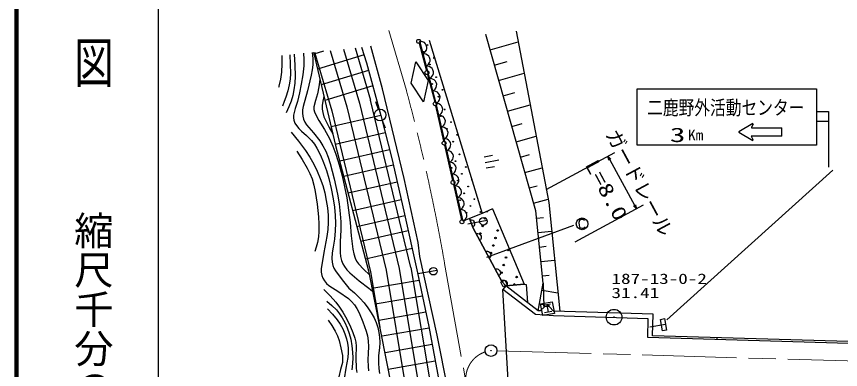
# Model space of a CAD drawing. Units: millimetres, scale not verified. Extents: x 40000 to 680000, y 20000 to 380000.
# Drawn here: x 40000 to 144785, y 270806 to 315760 of the extents above; entities that cross this region are included whole.
import ezdxf
from ezdxf.enums import TextEntityAlignment as Align

# ---------------------------------------------------------------- set-up
doc = ezdxf.new("R2010")
doc.units = ezdxf.units.MM
doc.header["$LTSCALE"] = 1000
doc.linetypes.add('CHAIN', pattern=[18.5, 12, -1.5, 3.5, -1.5])
for name, color, linetype, lineweight in [('M-BGD', 7, 'Continuous', 25), ('M-BGD-HTXT', 7, 'Continuous', 13), ('M-BMK', 2, 'CHAIN', 13), ('M-BMK-SRVR', 3, 'Continuous', 25), ('M-STR-STR1', 1, 'Continuous', 25), ('M-TTL', 2, 'Continuous', 140), ('M-TTL-BAND', 7, 'Continuous', 25)]:
    doc.layers.add(name, color=color, linetype=linetype, lineweight=lineweight)
doc.styles.add('@ＭＳ ゴシック', font='')
doc.styles.add('ＭＳ ゴシック', font='')
doc.styles.get('@ＭＳ ゴシック').set_extended_font_data('@MS Gothic')
doc.styles.get('ＭＳ ゴシック').set_extended_font_data('MS Gothic')

# ---------------------------------------------------------------- blocks, each defined once
blk = doc.blocks.new('BUHIN1')
at = {"color": 7, "linetype": 'Continuous', "lineweight": 25}
blk.add_line((42, -2000), (0, -5), dxfattribs=at)
blk.add_lwpolyline([(792, -1984), (-708, -2015), (-718, -1516), (782, -1484)], close=True, dxfattribs=at)
blk = doc.blocks.new('BUHIN2')
at = {"color": 7, "linetype": 'Continuous', "lineweight": 25}
blk.add_circle((0, 0), 746, dxfattribs=at)
blk = doc.blocks.new('BUHIN8')
at = {"color": 7, "linetype": 'Continuous', "lineweight": 25}
blk.add_line((53, -2493), (0, 0), dxfattribs=at)
blk.add_circle((43, -2012), 481, dxfattribs=at)
blk = doc.blocks.new('BUHIN10')
at = {"color": 7, "linetype": 'Continuous', "lineweight": 25}
blk.add_lwpolyline([(472, 166), (472, 44), (448, -68), (395, -203), (311, -296), (211, -368), (65, -420), (-57, -426), (-181, -405), (-309, -334), (-398, -262), (-472, -166)], dxfattribs=at)
blk = doc.blocks.new('BUHIN19')
at = {"color": 7, "linetype": 'Continuous', "lineweight": 25}
blk.add_lwpolyline([(-768, -52), (-698, -224), (-596, -368), (-435, -527), (-260, -607), (-76, -653), (162, -637), (339, -567), (502, -464), (640, -285), (718, -129), (768, 52)], dxfattribs=at)
blk = doc.blocks.new('BUHIN20')
at = {"color": 7, "linetype": 'Continuous', "lineweight": 25}
blk.add_lwpolyline([(-814, -84), (-734, -265), (-620, -413), (-443, -576), (-253, -655), (-56, -697), (196, -671), (381, -590), (550, -474), (691, -279), (768, -110), (814, 84)], dxfattribs=at)
blk = doc.blocks.new('BUHIN35')
at = {"color": 7, "linetype": 'Continuous', "lineweight": 25}
blk.add_circle((0, 0), 249, dxfattribs=at)
blk = doc.blocks.new('BUHIN37')
at = {"color": 7, "linetype": 'Continuous', "lineweight": 25}
blk.add_circle((0, 0), 249, dxfattribs=at)
blk = doc.blocks.new('BUHIN53')
at = {"color": 7, "linetype": 'Continuous', "lineweight": 25}
for radius in [746, 22.5]:
    blk.add_circle((0, 0), radius, dxfattribs=at)

msp = doc.modelspace()

# ---------------------------------------------------------------- linework, layer by layer
at = {"layer": 'M-BGD'}
for p, q in [((106036, 291001), (99686, 313470)), ((99688, 313464), (99721, 313473)), ((103554, 313869), (107675, 292079)), ((91211, 312346), (92130, 308856)), ((93369, 304692), (91273, 312601)), ((93369, 304692), (91273, 312601)), ((92463, 312724), (99217, 290694)), ((100240, 311510), (103807, 312530)), ((79043, 311338), (77822, 310962)), ((77894, 311219), (80090, 303748)), ((79894, 311426), (81997, 304271)), ((81577, 311600), (83602, 304711)), ((83066, 311753), (85022, 305101)), ((83887, 311838), (84520, 309836)), ((86535, 306552), (85045, 311958)), ((77746, 311204), (77797, 311042)), ((77797, 311042), (80574, 299336)), ((84198, 310854), (78273, 309033)), ((84520, 309836), (86341, 303164)), ((90196, 307269), (90778, 309988)), ((90778, 309988), (92350, 307586)), ((100736, 309541), (102400, 310017)), ((84778, 308892), (78747, 307038)), ((92257, 308373), (93177, 304883)), ((101294, 307589), (104564, 308525)), ((91748, 304881), (90196, 307269)), ((92350, 307586), (91748, 304881)), ((85317, 306915), (79221, 305041)), ((89286, 295134), (86535, 306552)), ((101896, 305650), (103350, 306066)), ((118927, 299354), (118927, 306554)), ((118927, 306554), (141727, 306554)), ((141727, 306554), (141727, 299354)), ((90130, 283817), (85022, 305101)), ((81997, 304271), (86989, 283469)), ((83602, 304711), (88656, 283654)), ((86014, 303933), (85713, 304887)), ((93296, 304397), (94320, 299877)), ((96784, 289689), (93369, 304692)), ((102448, 303697), (105322, 304519)), ((86347, 303138), (80014, 301698)), ((80090, 303748), (85010, 283250)), ((86341, 303164), (87710, 297660)), ((141727, 303679), (143267, 303679)), ((143267, 303679), (143267, 296563)), ((86507, 302517), (86864, 301583)), ((103000, 301744), (104300, 302115)), ((133652, 302117), (131872, 301060)), ((133674, 302097), (133446, 301622)), ((141727, 302436), (143267, 302436)), ((86898, 300923), (80541, 299477)), ((131872, 301033), (133637, 299978)), ((133460, 301599), (137337, 301599)), ((137337, 300537), (137337, 301599)), ((103552, 299791), (106080, 300513)), ((133437, 300515), (133660, 299998)), ((137337, 300537), (133451, 300537)), ((80574, 299336), (84765, 283394)), ((87436, 298760), (81104, 297320)), ((94431, 299389), (95455, 294869)), ((141727, 299354), (118927, 299354)), ((87710, 297660), (89260, 290989)), ((100521, 298046), (99458, 297855)), ((104104, 297837), (105250, 298165)), ((107368, 293731), (116094, 298436)), ((115214, 297962), (118829, 291258)), ((87907, 296811), (81614, 295380)), ((101353, 297464), (99581, 297145)), ((100776, 296629), (99713, 296437)), ((104656, 295884), (106837, 296508)), ((122683, 277154), (143816, 296201)), ((88402, 294680), (82171, 293263)), ((91077, 286984), (89286, 295134)), ((95566, 294381), (96591, 289861)), ((105208, 293931), (106200, 294214)), ((88927, 292420), (82761, 291018)), ((105760, 291977), (107592, 292501)), ((107675, 292079), (109077, 278223)), ((119709, 291733), (110983, 287027)), ((89395, 290372), (83295, 288985)), ((89260, 290989), (90988, 283114)), ((99217, 290694), (97587, 290021)), ((100546, 291268), (99217, 290694)), ((100546, 291268), (104545, 281656)), ((100546, 291268), (104545, 281656)), ((106983, 281807), (106036, 291001)), ((106983, 281807), (106036, 291001)), ((97587, 290021), (96784, 289689)), ((97587, 290021), (98071, 288787)), ((98071, 288787), (97587, 290021)), ((106131, 290081), (106995, 290170)), ((89812, 288473), (83790, 287103)), ((98071, 288787), (101713, 282032)), ((101713, 282032), (98071, 288787)), ((110848, 289133), (99789, 285087)), ((106320, 288243), (108045, 288420)), ((90308, 286210), (84379, 284862)), ((91309, 285218), (91077, 286984)), ((106510, 286404), (107371, 286493)), ((93493, 275204), (91309, 285218)), ((106699, 284565), (108417, 284742)), ((84765, 283394), (88465, 264771)), ((85010, 283250), (86196, 276194)), ((86989, 283469), (93084, 247205)), ((88656, 283654), (94734, 247483)), ((90130, 283817), (96195, 247728)), ((90988, 283114), (92439, 276304)), ((91196, 282138), (85203, 281104)), ((102208, 281481), (101713, 282032)), ((102079, 282173), (102383, 281596)), ((106889, 282726), (107746, 282815)), ((104545, 281656), (102208, 281481)), ((102208, 281481), (104545, 281656)), ((104545, 281656), (104830, 281647)), ((104830, 281647), (104986, 279351)), ((106354, 278302), (106983, 281807)), ((106826, 280931), (108840, 280569)), ((106983, 281807), (107045, 278710)), ((91617, 280162), (85624, 279128)), ((106511, 279178), (107769, 278952)), ((107904, 279111), (106981, 278945)), ((107442, 279028), (107608, 278105)), ((92055, 278103), (86062, 277069)), ((108069, 278188), (107147, 278022)), ((92479, 276084), (86486, 275050)), ((92439, 276304), (93743, 269203)), ((95978, 262537), (93493, 275204)), ((129105, 274621), (129112, 274871)), ((92867, 273974), (86874, 272940)), ((93255, 271864), (87261, 270830))]:
    msp.add_line(p, q, dxfattribs=at)
for points in [[(73758, 310792), (73761, 309728), (73704, 308672), (73569, 307786), (73373, 306899), (73350, 306802), (73325, 306695)], [(74739, 310894), (74821, 309693), (74842, 308502), (74798, 307780), (74694, 307067), (74501, 306277), (74245, 305486), (74036, 304918), (73817, 304352)], [(75324, 310954), (75404, 309559), (75423, 308159), (75379, 307287), (75274, 306408), (75131, 305691), (74930, 304991), (74634, 304239), (74286, 303496)], [(76502, 311076), (76554, 310277), (76547, 309470), (76409, 308310), (76212, 307154), (76002, 306041), (75730, 304922), (75452, 304056), (75235, 303182), (75225, 302863), (75278, 302538), (75406, 302192), (75594, 301864), (75897, 301479), (76240, 301140), (76893, 300583), (77510, 299977), (77879, 299492), (78199, 298971), (78650, 298082), (79048, 297164), (79403, 296164), (79703, 295135), (80015, 293846), (80266, 292548), (80422, 291493), (80518, 290423), (80557, 289435), (80535, 288447), (80425, 287413), (80255, 286379), (80153, 285656), (80111, 284923), (80133, 284491), (80217, 284065), (80363, 283703), (80566, 283363), (81395, 282235), (82253, 281167), (82984, 280563), (83676, 279912), (84206, 279312), (84690, 278672), (85103, 278044), (85469, 277379), (85734, 276775), (85947, 276138), (86089, 275533), (86171, 274918), (86187, 274241), (86141, 273556), (86049, 272591), (86018, 271622), (86068, 270958), (86180, 270292)], [(77607, 311190), (77675, 310401), (77682, 309607), (77603, 308946), (77463, 308291), (76998, 306292), (76470, 304290), (76382, 303871), (76353, 303439), (76395, 303061), (76497, 302691), (76671, 302306), (76900, 301945), (77766, 300947), (78583, 299910), (78977, 299278), (79325, 298606), (79638, 297837), (79897, 297039), (80385, 295090), (80815, 293121), (81023, 291891), (81174, 290642), (81242, 289605), (81249, 288561), (81166, 287123), (81145, 285694), (81209, 285189), (81335, 284683), (81491, 284285), (81705, 283906), (82019, 283497), (82390, 283114), (83575, 282117), (84785, 281176), (85029, 280990), (85281, 280798)], [(78581, 307735), (78458, 306812), (78274, 305892), (78012, 305065), (77811, 304234), (77826, 303926), (77903, 303609), (78150, 303047), (78452, 302511), (79152, 301384), (79797, 300232), (80225, 299244), (80598, 298231), (81027, 296868), (81402, 295478), (81731, 294077), (81999, 292666), (82236, 291098), (82415, 289511), (82573, 287827), (82791, 286141), (82904, 285554), (83074, 284988), (83246, 284622), (83471, 284286), (84150, 283549), (84873, 282849)], [(79099, 305553), (78953, 304979), (78867, 304404), (78876, 303971), (78945, 303539), (79104, 302995), (79326, 302453), (79754, 301623), (80220, 300827)], [(74941, 301045), (75876, 299883), (76761, 298686), (77315, 297829), (77817, 296940), (78248, 296059), (78628, 295143), (78943, 294224), (79201, 293288), (79399, 292337), (79539, 291375), (79621, 290465), (79642, 289544), (79589, 288629), (79476, 287726), (79079, 285700), (78734, 283618), (78756, 283202), (78840, 282796), (78976, 282429), (79170, 282087), (79425, 281769), (79722, 281495), (80978, 280708), (82201, 279870), (82609, 279483), (82971, 279055), (83296, 278558), (83578, 278014), (84046, 276874), (84459, 275711), (84621, 275095), (84725, 274463), (84754, 273690), (84722, 272911), (84683, 272051), (84705, 271190), (84777, 270623)], [(75648, 298618), (76334, 297556), (76968, 296465), (77302, 295779), (77579, 295072), (77810, 294283), (77984, 293473), (78220, 291865), (78398, 290243), (78453, 289318), (78447, 288400), (78387, 287688), (78266, 286984), (78123, 286403), (77957, 285814)], [(115325, 297453), (115214, 297962), (115577, 297589)], [(118718, 291766), (118829, 291258), (118466, 291631)], [(97647, 289869), (97768, 289874), (97881, 289854), (98018, 289805), (98114, 289725), (98190, 289628), (98246, 289484), (98257, 289362), (98241, 289237), (98174, 289106), (98105, 289015), (98012, 288938)], [(112222, 289743), (112186, 289812), (112129, 289860), (112054, 289895), (111966, 289909), (111821, 289897), (111707, 289864), (111594, 289772), (111533, 289661), (111516, 289509), (111548, 289143), (111591, 288988), (111655, 288900), (111770, 288831), (111907, 288813), (112049, 288825), (112157, 288846), (112210, 288884), (112258, 288937), (112276, 288992)], [(101626, 282128), (101739, 282175), (101851, 282196), (101997, 282199), (102115, 282157), (102219, 282093), (102323, 281978), (102375, 281867), (102404, 281745), (102388, 281599), (102355, 281489), (102295, 281384)], [(79067, 280992), (79869, 280205), (80623, 279381), (81093, 278768), (81515, 278118), (82023, 277199), (82485, 276235), (82782, 275529), (83021, 274809), (83133, 274306), (83187, 273782), (83158, 272351), (83190, 270936), (83294, 270433)], [(79465, 279500), (80101, 278969), (80694, 278396), (81086, 277919), (81432, 277402), (81769, 276782), (82052, 276135), (82306, 275405), (82501, 274660), (82648, 273845), (82736, 273010), (82770, 272301), (82743, 271591), (82635, 270770)], [(79537, 278556), (80180, 277872), (80781, 277143), (81157, 276580), (81484, 275984), (81759, 275358), (81979, 274708), (82108, 274151), (82177, 273588), (82184, 272974), (82131, 272350), (81871, 270987), (81676, 269629)], [(79627, 277101), (80112, 276412), (80541, 275696), (80806, 275110), (81020, 274489), (81257, 273560), (81440, 272599), (81477, 272160), (81454, 271718), (81191, 270814), (80985, 269894), (80978, 269835), (80970, 269766)]]:
    msp.add_lwpolyline(points, dxfattribs=at)
msp.add_lwpolyline([(106654, 279172), (108131, 279437), (108396, 277961), (106920, 277696)], close=True, dxfattribs=at)
for centre, radius in [((91778, 311265), 49.8), ((92281, 312129), 49.8), ((92573, 309646), 49.8), ((93368, 308028), 49.8), ((92866, 307164), 49.8), ((94163, 306410), 49.8), ((93660, 305545), 49.8), ((93240, 304641), 249), ((94455, 303927), 49.8), ((93953, 303063), 49.8), ((95250, 302309), 49.8), ((94747, 301444), 49.8), ((96044, 300691), 49.8), ((95542, 299826), 49.8), ((95040, 298962), 49.8), ((96337, 298208), 49.8), ((95835, 297343), 49.8), ((97132, 296590), 49.8), ((95332, 296479), 49.8), ((96629, 295725), 49.8), ((96127, 294861), 49.8), ((97424, 294107), 49.8), ((96419, 292378), 49.8), ((96922, 293242), 49.8), ((98219, 292489), 49.8), ((97716, 291624), 49.8), ((97214, 290760), 49.8), ((99013, 290871), 49.8), ((99568, 290044), 99.5), ((111924, 289360), 746), ((98994, 288128), 99.5), ((99281, 289086), 99.5), ((101197, 288513), 99.5), ((100910, 287555), 99.5), ((100623, 286597), 99.5), ((102539, 286023), 99.5), ((100336, 285639), 99.5), ((102252, 285065), 99.5), ((101965, 284107), 99.5), ((101679, 283149), 99.5), ((103595, 282575), 99.5)]:
    msp.add_circle(centre, radius, dxfattribs=at)
for centre, radius, start, end in [((93075, 310511), 49.8, 74.80934, 319.48439), ((131870, 301046), 10.5, 120.71143, 239.1474), ((131880, 301046), 15.8, 120.71143, 239.1474), ((133460, 301615), 15.8, 154.33356, 270), ((133451, 300521), 15.8, 90, 203.38297), ((97926, 294972), 49.8, 140.43076, 253.86297), ((99855, 291002), 99.5, 220.93022, 5.77853), ((96712, 289895), 49.8, 312.73198, 72.91353), ((103308, 281617), 99.5, 331.35851, 217.20006)]:
    msp.add_arc(centre, radius, start, end, dxfattribs=at)
at = {"layer": 'M-BMK'}
for p, q in [((87359, 313984), (89582, 306352)), ((94445, 284295), (98480, 261737)), ((101091, 273203), (199263, 270322))]:
    msp.add_line(p, q, dxfattribs=at)
for centre, radius, start, end in [((-151874, 241552), 250000, 9.8443, 15.02252), ((100779, 269600), 3651, 108.66238, 192.67657)]:
    msp.add_arc(centre, radius, start, end, dxfattribs=at)
at = {"layer": 'M-BMK-SRVR'}
for radius in [995, 30]:
    msp.add_circle((115982, 277475), radius, dxfattribs=at)
at = {"layer": 'M-STR-STR1'}
for p, q in [((101585, 281913), (102079, 282173)), ((101888, 281336), (101585, 281913)), ((102208, 281481), (101843, 281005)), ((105988, 277826), (101843, 281005)), ((102573, 268750), (101843, 281005)), ((102383, 281596), (101888, 281336)), ((106354, 278302), (102208, 281481)), ((107173, 278829), (106604, 278296)), ((107764, 278802), (107173, 278829)), ((108288, 278248), (107764, 278802)), ((108269, 277648), (105988, 277826)), ((106604, 278296), (106354, 278302)), ((120954, 277848), (108288, 278248)), ((120870, 275117), (120954, 277848)), ((120336, 277267), (108269, 277648)), ((120263, 274885), (120336, 277267)), ((233660, 271503), (120263, 274885)), ((233660, 271753), (120870, 275117))]:
    msp.add_line(p, q, dxfattribs=at)
at = {"layer": 'M-TTL'}
msp.add_line((40000, 380000), (40000, 20000), dxfattribs=at)
at = {"layer": 'M-TTL-BAND'}
msp.add_line((58000, 370000), (58000, 20000), dxfattribs=at)

# ---------------------------------------------------------------- block references
at = {"layer": 'M-BGD', "rotation": 98.9798}
for name, p in [('BUHIN35', (91147, 312588)), ('BUHIN20', (91482, 311810)), ('BUHIN20', (91902, 310228)), ('BUHIN20', (92321, 308647)), ('BUHIN35', (92194, 308614)), ('BUHIN20', (92740, 307065)), ('BUHIN20', (93160, 305483)), ('BUHIN2', (86239, 303218)), ('BUHIN19', (93540, 303942)), ('BUHIN19', (93882, 302442)), ('BUHIN19', (94223, 300941)), ('BUHIN37', (94376, 299633)), ('BUHIN19', (94565, 299441)), ('BUHIN19', (94906, 297941)), ('BUHIN19', (95248, 296440)), ('BUHIN19', (95589, 294940)), ('BUHIN37', (95511, 294625)), ('BUHIN19', (95931, 293440)), ('BUHIN19', (96272, 291939)), ('BUHIN19', (96614, 290439)), ('BUHIN37', (96646, 289617)), ('BUHIN8', (97399, 289324)), ('BUHIN10', (98678, 287661)), ('BUHIN10', (99892, 285409)), ('BUHIN8', (91032, 282971)), ('BUHIN10', (101106, 283157)), ('BUHIN1', (120546, 276192)), ('BUHIN53', (100342, 273225))]:
    msp.add_blockref(name, p, dxfattribs=at)

# ---------------------------------------------------------------- texts
at = {"layer": 'M-BGD', "style": 'ＭＳ ゴシック'}
for s, height, width, p in [('二鹿野外活動センター', 1833, 0.8, (120192, 302687)), ('3', 1833, 1.6, (123074, 299219)), ('Km', 1320, 1.1, (125369, 299610))]:
    msp.add_text(s, height=height, dxfattribs=dict(at, width=width)).set_placement(p, align=Align.BOTTOM_LEFT)
msp.add_text('ガードレール', height=1833, rotation=298.3, dxfattribs=at).set_placement((114369, 300520), align=Align.BOTTOM_LEFT)
at = {"layer": 'M-BGD-HTXT', "style": 'ＭＳ ゴシック', "width": 1.35}
msp.add_text('L=8.0', height=1833, rotation=298.3, dxfattribs=at).set_placement((111739, 296675), align=Align.BOTTOM_LEFT)
for s, p in [('187-13-0-2', (115666, 281310)), ('31.41', (115666, 279510))]:
    msp.add_text(s, height=1320, dxfattribs=at).set_placement(p, align=Align.BOTTOM_LEFT)
at = {"layer": 'M-TTL-BAND', "style": '@ＭＳ ゴシック', "width": 1.4}
msp.add_text('平  面  図', height=3666, rotation=270, dxfattribs=at).set_placement((49777, 306475), align=Align.MIDDLE_RIGHT)
at = {"layer": 'M-TTL-BAND', "style": '@ＭＳ ゴシック'}
msp.add_text('縮尺千分の一', height=3666, rotation=270, dxfattribs=at).set_placement((49777, 261030), align=Align.MIDDLE_RIGHT)

doc.saveas('drawing.dxf')
